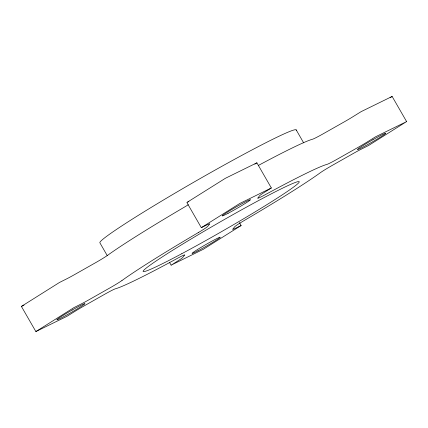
<?xml version="1.0" encoding="UTF-8"?>
<svg xmlns="http://www.w3.org/2000/svg" width="428" height="428" viewBox="0 0 428 428"><rect width="100%" height="100%" fill="white"/><g stroke="black" fill="none" stroke-linecap="round" stroke-linejoin="round"><path stroke-width="0.64" d="M239.503 222.63L241.098 225.551L203.354 249.267L171.12 265.183L178.085 260.759A14.52 0.733 -29.9 0 0 182.622 257.603L184.703 255.013A14.509 0.733 -29.9 0 0 177.754 258.164A124.971 6.324 -29.9 0 1 115.25 288.841A14.509 0.733 -29.9 0 0 104.507 294.373L83.792 306.106A14.52 0.733 -29.9 0 0 74.713 311.493L66.875 316.356L35.866 331.561L21.4 306.411L59.422 282.507L66.014 279.19A14.493 0.733 -29.9 0 0 74.563 274.599L95 263.027A14.557 0.738 -29.9 0 0 107.503 255.388A124.933 6.318 -29.9 0 1 183.794 207.473A14.557 0.738 -29.9 0 0 188.331 204.718M35.866 331.561L73.883 307.646L80.469 304.335A14.493 0.733 -29.9 0 0 89.019 299.739L109.456 288.167A14.557 0.738 -29.9 0 0 121.959 280.527M198.25 232.613A14.557 0.738 -29.9 0 0 207.639 226.503L209.688 223.951A14.493 0.733 -29.9 0 0 206.917 224.914L201.31 227.653L186.843 202.498L225.385 178.294L256.88 162.817L271.347 187.972L264.37 192.381A14.52 0.733 -29.9 0 0 259.833 195.543L257.752 198.127A14.509 0.733 -29.9 0 0 264.702 194.975A124.933 6.318 -29.9 0 1 327.19 164.315A14.509 0.733 -29.9 0 0 337.949 158.767L358.664 147.034A14.52 0.733 -29.9 0 0 367.743 141.647L375.581 136.789L406.6 121.589L368.578 145.493L361.986 148.81A14.493 0.733 -29.9 0 0 353.437 153.401L333 164.973A14.557 0.738 -29.9 0 0 320.497 172.612A124.933 6.318 -29.9 0 1 244.206 220.527A14.557 0.738 -29.9 0 0 234.822 226.637L232.768 229.189A14.493 0.733 -29.9 0 0 235.539 228.226L241.157 225.503M256.891 162.833L254.874 164.127M201.31 227.653L239.841 203.434L271.347 187.972M406.6 121.589L392.134 96.439L390.101 97.761M187.667 202.128L188.866 201.54M24.021 305.153L21.411 306.421M392.134 96.439L361.125 111.644L353.287 116.507A14.52 0.733 -29.9 0 1 344.208 121.894L323.493 133.627A14.509 0.733 -29.9 0 1 312.75 139.159A124.971 6.324 -29.9 0 0 258.512 165.369M296.256 129.984L303.645 142.834M169.467 262.311L171.12 265.183M107.235 255.602L99.847 242.751A113.249 5.73 -29.9 0 1 199.603 178.872A113.249 5.73 -29.9 0 1 296.16 130.454M121.943 280.538A124.971 6.324 -29.9 0 1 198.255 232.613M72.241 309.99L68.608 312.082A16.264 0.824 -29.9 0 0 58.577 319.229A16.264 0.824 -29.9 0 0 81.566 306.213A16.264 0.824 -29.9 0 0 75.874 307.967L72.241 309.99M372.938 139.699L369.305 141.791A16.264 0.824 -29.9 0 0 360.66 148.286L363.34 146.916A16.264 0.824 -29.9 0 0 384.002 134.756A16.264 0.824 -29.9 0 0 376.57 137.677L372.938 139.699M197.897 250.824A16.264 0.824 -29.9 0 0 220.163 237.39A16.264 0.824 -29.9 0 0 200.336 247.791A16.264 0.824 -29.9 0 0 197.897 250.824M228.087 213.299A16.264 0.824 -29.9 0 0 250.359 199.86A16.264 0.824 -29.9 0 0 230.526 210.266A16.264 0.824 -29.9 0 0 228.087 213.299M181.857 253.665A90.019 4.553 -29.9 0 0 299.252 181.879A90.019 4.553 -29.9 0 0 182.44 244.238A90.019 4.553 -29.9 0 0 181.857 253.665"/></g></svg>
